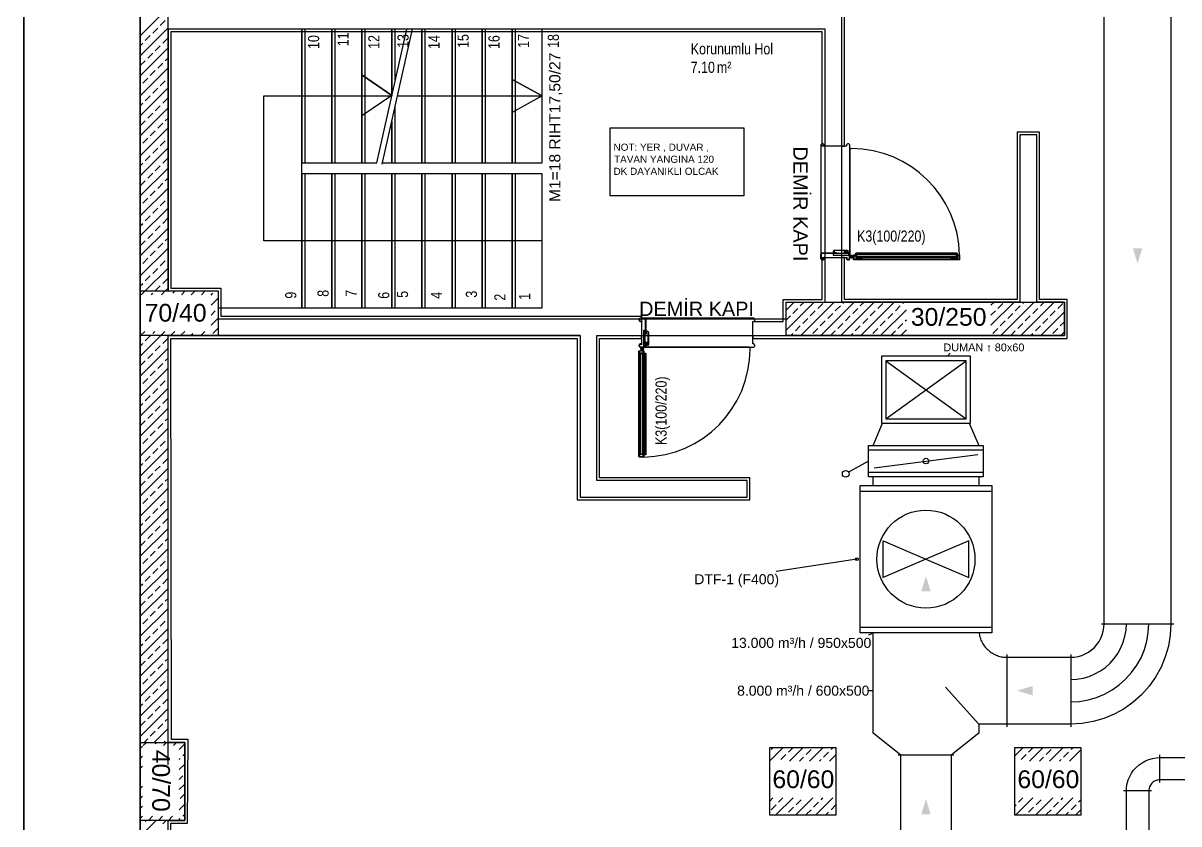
# Model space of a CAD drawing. Header units: centimetres. Extents: x 357699 to 366480, y -615216 to -609849.
# Drawn here: x 357699 to 358737, y -613840 to -613121 of the extents above; entities that cross this region are included whole.
import ezdxf
from ezdxf.enums import TextEntityAlignment as Align

# ---------------------------------------------------------------- set-up
doc = ezdxf.new("R2010")
doc.units = ezdxf.units.CM
for name, color, linetype in [('ROTAS-HAV-CERCEVE', 7, 'Continuous'), ('ROTAS-HAV-CIHAZ', 6, 'Continuous'), ('ROTAS-HAV-DUMAN', 1, 'Continuous'), ('ROTAS-HAV-EGZOZ', 4, 'Continuous'), ('ROTAS-HAV-GECIS', 2, 'Continuous'), ('ROTAS-HAV-OK', 7, 'Continuous'), ('ROTAS-MIMARI', 8, 'Continuous'), ('ROTAS-MIMARI-KOLON', 8, 'Continuous')]:
    doc.layers.add(name, color=color, linetype=linetype)
doc.styles.add('ROTAS', font='arial.ttf')

msp = doc.modelspace()

# ---------------------------------------------------------------- linework, layer by layer
at = {"layer": 'ROTAS-HAV-CERCEVE', "const_width": 1.5}
msp.add_lwpolyline([(357700, -615060), (359300, -615060), (359300, -609850), (357700, -609850)], close=True, dxfattribs=at)
at = {"layer": 'ROTAS-HAV-CIHAZ'}
for p, q in [((358458.5, -613504), (358561.5, -613504)), ((358458.5, -613514), (358440.5, -613524)), ((358463.5, -613520), (358556.5, -613508)), ((358458.5, -613524), (358561.5, -613524)), ((358451, -613541), (358569, -613541)), ((358448, -613602), (358375.5, -613613.2)), ((358451, -613663), (358569, -613663))]:
    msp.add_line(p, q, dxfattribs=at)
for points in [[(358458.5, -613528), (358458.5, -613500), (358561.5, -613500), (358561.5, -613528)], [(358451, -613668), (358451, -613536), (358569, -613536), (358569, -613668)], [(358510, -613602), (358471.5, -613618.5), (358471.5, -613585.5)], [(358510, -613602), (358548.5, -613618.5), (358548.5, -613585.5)]]:
    msp.add_lwpolyline(points, close=True, dxfattribs=at)
for centre, radius in [((358510, -613514), 2.5), ((358437.9, -613525.5), 3), ((358510, -613602), 44), ((358448, -613602), 1.2)]:
    msp.add_circle(centre, radius, dxfattribs=at)
at = {"layer": 'ROTAS-HAV-DUMAN'}
for p, q in [((358462.5, -613668.5), (358458.5, -613670.3)), ((358462.5, -613720), (358457.6, -613720))]:
    msp.add_line(p, q, dxfattribs=at)
for points in [[(358557.7, -613668), (358557.8, -613668.7), (358558, -613669.9), (358558.2, -613671.1), (358558.6, -613672.3), (358559, -613673.4), (358559.4, -613674.6), (358559.9, -613675.7), (358560.5, -613676.8), (358561.1, -613677.9), (358561.7, -613678.9), (358562.4, -613679.9), (358563.2, -613680.9), (358564, -613681.8), (358564.8, -613682.7), (358565.7, -613683.5), (358566.6, -613684.3), (358567.6, -613685.1), (358568.6, -613685.8), (358569.6, -613686.4), (358570.7, -613687), (358571.8, -613687.6), (358572.9, -613688.1), (358574.1, -613688.5), (358575.2, -613688.9), (358576.4, -613689.3), (358577.6, -613689.5), (358578.8, -613689.7), (358580, -613689.9), (358581.3, -613690), (358582.5, -613690), (358640, -613690), (358643.4, -613689.8), (358646.7, -613689.2), (358649.9, -613688.3), (358653, -613687), (358656, -613685.4), (358658.7, -613683.5), (358661.2, -613681.2), (358663.5, -613678.7), (358665.4, -613676), (358667, -613673), (358668.3, -613669.9), (358669.2, -613666.7), (358669.8, -613663.4), (358670, -613660), (358670, -613002)], [(358730, -613012.4), (358730, -613660), (358729.4, -613670.1), (358727.7, -613680), (358724.9, -613689.7), (358721.1, -613699), (358716.2, -613707.9), (358710.4, -613716.1), (358703.6, -613723.6), (358696.1, -613730.4), (358687.9, -613736.2), (358679, -613741.1), (358669.7, -613744.9), (358660, -613747.7), (358650.1, -613749.4), (358640, -613750), (358557.5, -613750), (358557.5, -613758), (358532.5, -613778), (358532.5, -613870)], [(358462.5, -613500), (358471.1, -613480)], [(358548.9, -613480), (358557.5, -613500)], [(358462.5, -613536), (358462.5, -613528)], [(358557.5, -613528), (358557.5, -613536)], [(358640, -613710), (358645.6, -613709.7), (358651.1, -613708.7), (358656.5, -613707.2), (358661.7, -613705), (358666.6, -613702.3), (358671.2, -613699.1), (358675.4, -613695.4), (358679.1, -613691.2), (358682.3, -613686.6), (358685, -613681.7), (358687.2, -613676.5), (358688.7, -613671.1), (358689.7, -613665.6), (358690, -613660)], [(358640, -613730), (358647.8, -613729.6), (358655.6, -613728.2), (358663.1, -613726.1), (358670.4, -613723.1), (358677.2, -613719.3), (358683.6, -613714.7), (358689.5, -613709.5), (358694.7, -613703.6), (358699.3, -613697.2), (358703.1, -613690.4), (358706.1, -613683.1), (358708.2, -613675.6), (358709.6, -613667.8), (358710, -613660)], [(358667.5, -613660), (358690, -613660)], [(358690, -613660), (358710, -613660)], [(358710, -613660), (358732.5, -613660)], [(358487.5, -613870), (358487.5, -613778), (358462.5, -613758), (358462.5, -613720), (358462.5, -613668)], [(358582.5, -613687.5), (358582.5, -613752.5)], [(358640, -613687.5), (358640, -613710)], [(358640, -613710), (358640, -613730)], [(358557.5, -613750), (358527.5, -613717)], [(358640, -613730), (358640, -613752.5)], [(358535, -613778), (358485, -613778)]]:
    msp.add_lwpolyline(points, dxfattribs=at)
at = {"layer": 'ROTAS-HAV-EGZOZ'}
for points in [[(358690, -614100), (358690, -613810), (358690.2, -613806.6), (358690.8, -613803.3), (358691.7, -613800.1), (358693, -613797), (358694.6, -613794), (358696.5, -613791.3), (358698.8, -613788.8), (358701.3, -613786.5), (358704, -613784.6), (358707, -613783), (358710.1, -613781.7), (358713.3, -613780.8), (358716.6, -613780.2), (358720, -613780), (358797.5, -613780)], [(358720, -613802.5), (358720, -613777.5)], [(358797.5, -613800), (358720, -613800), (358718.9, -613800.1), (358717.8, -613800.3), (358716.7, -613800.6), (358715.7, -613801), (358714.7, -613801.5), (358713.8, -613802.2), (358712.9, -613802.9), (358712.2, -613803.8), (358711.5, -613804.7), (358711, -613805.7), (358710.6, -613806.7), (358710.3, -613807.8), (358710.1, -613808.9), (358710, -613810), (358710, -614100)], [(358712.5, -613810), (358687.5, -613810)]]:
    msp.add_lwpolyline(points, dxfattribs=at)
at = {"layer": 'ROTAS-HAV-GECIS'}
for p, q in [((358474, -613476), (358546, -613424)), ((358474, -613424), (358546, -613476)), ((358529.3, -613420), (358531.8, -613417.2))]:
    msp.add_line(p, q, dxfattribs=at)
for points in [[(358470, -613480), (358550, -613480), (358550, -613420), (358470, -613420)], [(358474, -613476), (358546, -613476), (358546, -613424), (358474, -613424)]]:
    msp.add_lwpolyline(points, close=True, dxfattribs=at)
at = {"layer": 'ROTAS-HAV-OK'}
for points in [[(358700, -613337), (358704.2, -613323), (358695.8, -613323)], [(358510, -613617), (358505.8, -613631), (358514.2, -613631)], [(358591.8, -613720), (358605.8, -613724.2), (358605.8, -613715.8)], [(358510, -613817), (358505.8, -613831), (358514.2, -613831)]]:
    msp.add_solid(points, dxfattribs=at)
at = {"layer": 'ROTAS-MIMARI'}
for p, q in [((357804.4, -613401.4), (357804.4, -611886.4)), ((357804.4, -614601.4), (357804.4, -611886.4)), ((357804.4, -611886.4), (357804.4, -614601.4)), ((357804.4, -611886.4), (357804.4, -614601.4)), ((357804.4, -613361.4), (357804.4, -612821.4)), ((357829.4, -613361.4), (357829.4, -612821.4)), ((358434.4, -613371.4), (358434.4, -612976.4)), ((358436.9, -613231.4), (358436.9, -612978.9)), ((357804.4, -613123.4), (357804.4, -613123.3)), ((358419.4, -613126.4), (357829.4, -613126.4)), ((357829.4, -613126.4), (357829.4, -613361.4)), ((358416.9, -613128.9), (357831.9, -613128.9)), ((357831.9, -613128.9), (357831.9, -613358.9)), ((357976.4, -613126.4), (357949.4, -613126.4)), ((357949.4, -613126.4), (357949.4, -613246.4)), ((357949.4, -613376.4), (357949.4, -613126.4)), ((357952.4, -613246.4), (357952.4, -613126.4)), ((358003.4, -613126.4), (357976.4, -613126.4)), ((357976.4, -613126.4), (357976.4, -613246.4)), ((357976.4, -613246.4), (357976.4, -613126.4)), ((357979.4, -613246.4), (357979.4, -613126.4)), ((358030.4, -613126.4), (358003.4, -613126.4)), ((358003.4, -613126.4), (358003.4, -613246.4)), ((358003.4, -613246.4), (358003.4, -613126.4)), ((358006.4, -613246.4), (358006.4, -613126.4)), ((358016.9, -613246.4), (358043.9, -613126.4)), ((358021.7, -613247.5), (358049, -613126.4)), ((358057.4, -613126.4), (358030.4, -613126.4)), ((358030.4, -613126.4), (358030.4, -613186.4)), ((358030.4, -613186.4), (358030.4, -613126.4)), ((358033.4, -613173), (358033.4, -613126.4)), ((358057.4, -613246.4), (358057.4, -613126.4)), ((358084.4, -613126.4), (358057.4, -613126.4)), ((358057.4, -613126.4), (358057.4, -613246.4)), ((358060.4, -613246.4), (358060.4, -613126.4)), ((358084.4, -613246.4), (358084.4, -613126.4)), ((358111.4, -613126.4), (358084.4, -613126.4)), ((358084.4, -613126.4), (358084.4, -613246.4)), ((358087.4, -613246.4), (358087.4, -613126.4)), ((358111.4, -613246.4), (358111.4, -613126.4)), ((358138.4, -613126.4), (358111.4, -613126.4)), ((358111.4, -613126.4), (358111.4, -613246.4)), ((358114.4, -613246.4), (358114.4, -613126.4)), ((358138.4, -613246.4), (358138.4, -613126.4)), ((358165.4, -613126.4), (358138.4, -613126.4)), ((358138.4, -613126.4), (358138.4, -613246.4)), ((358141.4, -613246.4), (358141.4, -613126.4)), ((358165.4, -613246.4), (358165.4, -613126.4)), ((358416.9, -613231.4), (358416.9, -613128.9)), ((358419.4, -613371.4), (358419.4, -613126.4)), ((357829.1, -613170.5), (357829.4, -613170.2)), ((358030.4, -613186.1), (358003.4, -613167.4)), ((358003.4, -613167.4), (358030.4, -613186.1)), ((358165.4, -613186.4), (358138.4, -613171.6)), ((358138.4, -613171.6), (358165.4, -613186.4)), ((357804.4, -613177.3), (357804.4, -613177.2)), ((357915.4, -613316.4), (357915.4, -613186.4)), ((357915.4, -613186.4), (358030.4, -613186.4)), ((358030.4, -613186.1), (358003.4, -613204.2)), ((358033.4, -613246.4), (358033.4, -613195.8)), ((358035.5, -613186.4), (358165.4, -613186.4)), ((358165.4, -613186.4), (358138.4, -613201.2)), ((358030.4, -613209.1), (358030.4, -613246.4)), ((358030.4, -613246.4), (358030.4, -613209.1)), ((358226.4, -613215), (358346.5, -613215)), ((358226.4, -613276), (358226.4, -613215)), ((358346.5, -613215), (358346.5, -613276)), ((357829.1, -613224.4), (357829.4, -613224.1)), ((358611.9, -613218.9), (358591.9, -613218.9)), ((358591.9, -613218.9), (358591.9, -613368.9)), ((358609.4, -613221.4), (358594.4, -613221.4)), ((358594.4, -613221.4), (358594.4, -613371.4)), ((358609.4, -613371.4), (358609.4, -613221.4)), ((358611.9, -613368.9), (358611.9, -613218.9)), ((357804.4, -613231.2), (357804.4, -613231.1)), ((358416.6, -613229.4), (358415.6, -613230.4)), ((358415.6, -613230.4), (358415.6, -613332.3)), ((358417.6, -613229.4), (358416.6, -613229.4)), ((358424.4, -613231.4), (358416.9, -613231.4)), ((358418.6, -613230.4), (358417.6, -613229.4)), ((358418.6, -613231.4), (358418.6, -613230.4)), ((358438.6, -613231.4), (358418.6, -613231.4)), ((358434.4, -613231.4), (358436.9, -613231.4)), ((358439.6, -613229.4), (358438.6, -613230.4)), ((358438.6, -613230.4), (358438.6, -613231.4)), ((358440.6, -613229.4), (358439.6, -613229.4)), ((358441.6, -613230.4), (358440.6, -613229.4)), ((358441.6, -613332.3), (358441.6, -613230.4)), ((358443.2, -613233.8), (358441.6, -613233.8)), ((358441.6, -613234.4), (358441.6, -613328.3)), ((357949.4, -613246.4), (357976.4, -613246.4)), ((357949.4, -613246.4), (357952.4, -613246.4)), ((357976.4, -613246.4), (358003.4, -613246.4)), ((357976.4, -613246.4), (357979.4, -613246.4)), ((358003.4, -613246.4), (358016.9, -613246.4)), ((358003.4, -613246.4), (358006.4, -613246.4)), ((358022, -613246.4), (358030.4, -613246.4)), ((358030.4, -613246.4), (358057.4, -613246.4)), ((358030.4, -613246.4), (358033.4, -613246.4)), ((358057.4, -613246.4), (358084.4, -613246.4)), ((358057.4, -613246.4), (358060.4, -613246.4)), ((358084.4, -613246.4), (358111.4, -613246.4)), ((358084.4, -613246.4), (358087.4, -613246.4)), ((358111.4, -613246.4), (358138.4, -613246.4)), ((358111.4, -613246.4), (358114.4, -613246.4)), ((358138.4, -613246.4), (358165.4, -613246.4)), ((358138.4, -613246.4), (358141.4, -613246.4)), ((357976.4, -613256.4), (357949.4, -613256.4)), ((357949.4, -613256.4), (357949.4, -613376.4)), ((357952.4, -613376.4), (357952.4, -613256.4)), ((358003.4, -613256.4), (357976.4, -613256.4)), ((357976.4, -613256.4), (357976.4, -613376.4)), ((357976.4, -613376.4), (357976.4, -613256.4)), ((357979.4, -613376.4), (357979.4, -613256.4)), ((358030.4, -613256.4), (358003.4, -613256.4)), ((358003.4, -613256.4), (358003.4, -613376.4)), ((358003.4, -613376.4), (358003.4, -613256.4)), ((358006.4, -613376.4), (358006.4, -613256.4)), ((358057.4, -613256.4), (358030.4, -613256.4)), ((358030.4, -613256.4), (358030.4, -613376.4)), ((358030.4, -613376.4), (358030.4, -613256.4)), ((358033.4, -613376.4), (358033.4, -613256.4)), ((358057.4, -613376.4), (358057.4, -613256.4)), ((358084.4, -613256.4), (358057.4, -613256.4)), ((358057.4, -613256.4), (358057.4, -613376.4)), ((358060.4, -613376.4), (358060.4, -613256.4)), ((358084.4, -613376.4), (358084.4, -613256.4)), ((358111.4, -613256.4), (358084.4, -613256.4)), ((358084.4, -613256.4), (358084.4, -613376.4)), ((358087.4, -613376.4), (358087.4, -613256.4)), ((358111.4, -613376.4), (358111.4, -613256.4)), ((358138.4, -613256.4), (358111.4, -613256.4)), ((358111.4, -613256.4), (358111.4, -613376.4)), ((358114.4, -613376.4), (358114.4, -613256.4)), ((358138.4, -613376.4), (358138.4, -613256.4)), ((358165.4, -613256.4), (358138.4, -613256.4)), ((358138.4, -613256.4), (358138.4, -613376.4)), ((358141.4, -613376.4), (358141.4, -613256.4)), ((358165.4, -613376.4), (358165.4, -613256.4)), ((357829.1, -613278.2), (357829.4, -613278)), ((358346.5, -613276), (358226.4, -613276)), ((357804.4, -613285), (357804.4, -613285)), ((358165.4, -613316.4), (357915.4, -613316.4)), ((358415.6, -613332.3), (358415.6, -613328.3)), ((358416, -613328.3), (358416, -613332.3)), ((358416.6, -613327.3), (358427.7, -613327.3)), ((358427.7, -613327.7), (358416.6, -613327.7)), ((358418.2, -613332.3), (358418.2, -613331)), ((358418.2, -613331), (358418.6, -613331)), ((358418.6, -613331), (358418.6, -613332.3)), ((358440.6, -613327.9), (358426.6, -613327.9)), ((358426.6, -613327.9), (358426.6, -613329.4)), ((358426.6, -613329.4), (358440.6, -613329.4)), ((358427.1, -613326.3), (358427.1, -613325.8)), ((358427.5, -613325.8), (358427.5, -613326.3)), ((358427.7, -613327.3), (358427.7, -613327.7)), ((358428.1, -613324.8), (358439.2, -613324.8)), ((358439.2, -613325.2), (358428.1, -613325.2)), ((358428.1, -613326.9), (358429.8, -613326.9)), ((358429.8, -613327.3), (358428.1, -613327.3)), ((358429.8, -613326.9), (358429.8, -613327.3)), ((358436.9, -613327.7), (358436.9, -613325.3)), ((358436.9, -613325.3), (358439.2, -613325.3)), ((358440.6, -613327.7), (358436.9, -613327.7)), ((358439.2, -613325.7), (358437.3, -613325.7)), ((358437.3, -613325.7), (358437.3, -613327.3)), ((358437.3, -613327.3), (358440.6, -613327.3)), ((358437.4, -613327.2), (358437.4, -613325.8)), ((358437.4, -613325.8), (358439.3, -613325.8)), ((358439.8, -613327.2), (358437.4, -613327.2)), ((358438.6, -613332.3), (358438.6, -613331)), ((358438.6, -613331), (358439, -613331)), ((358439, -613331), (358439, -613332.3)), ((358439.1, -613327), (358439.6, -613327)), ((358439.3, -613326), (358439.2, -613326)), ((358439.3, -613326), (358439.3, -613326)), ((358439.6, -613327), (358439.6, -613325.9)), ((358439.7, -613325.3), (358439.8, -613324.9)), ((358439.8, -613324.9), (358439.8, -613325.8)), ((358439.8, -613325.8), (358439.8, -613327.2)), ((358440.6, -613329.4), (358440.6, -613327.9)), ((358441.2, -613332.3), (358441.2, -613328.3)), ((358441.6, -613328.3), (358441.6, -613332.3)), ((358442.1, -613330.1), (358441.6, -613330.1)), ((358441.6, -613330.6), (358444.8, -613330.6)), ((358443.2, -613329), (358443.2, -613332.2)), ((358444.2, -613330), (358444.9, -613330)), ((358444.9, -613333.4), (358444.9, -613329.1)), ((358444.9, -613329.1), (358446.8, -613329.1)), ((358446.8, -613329.3), (358445.1, -613329.3)), ((358445.1, -613329.3), (358445.1, -613333.2)), ((358445.1, -613329.8), (358447, -613329.8)), ((358445.4, -613329.6), (358445.4, -613329.4)), ((358445.4, -613329.4), (358446.9, -613329.4)), ((358447.1, -613329.6), (358445.4, -613329.6)), ((358446.8, -613329.1), (358446.8, -613329.3)), ((358446.8, -613329.1), (358446.9, -613329.1)), ((358446.9, -613329.4), (358446.9, -613327.4)), ((358446.9, -613327.4), (358538.1, -613327.4)), ((358447, -613329.8), (358447, -613333)), ((358537.9, -613327.6), (358447.1, -613327.6)), ((358447.1, -613327.6), (358447.1, -613329.6)), ((358447.2, -613333.1), (358447.2, -613327.7)), ((358447.2, -613327.7), (358452.2, -613327.7)), ((358452.2, -613328.1), (358447.6, -613328.1)), ((358447.6, -613328.1), (358447.6, -613332.7)), ((358447.6, -613330.4), (358537.4, -613330.4)), ((358447.7, -613328.9), (358447.7, -613328.2)), ((358447.7, -613328.2), (358452.3, -613328.2)), ((358537.3, -613328.9), (358447.7, -613328.9)), ((358452.2, -613327.7), (358452.2, -613328.1)), ((358452.3, -613328.2), (358452.3, -613327.7)), ((358452.3, -613327.7), (358532.7, -613327.7)), ((358532.7, -613327.7), (358532.7, -613328.2)), ((358532.7, -613328.2), (358537.3, -613328.2)), ((358532.8, -613328.1), (358532.8, -613327.7)), ((358532.8, -613327.7), (358537.8, -613327.7)), ((358537.4, -613328.1), (358532.8, -613328.1)), ((358537.3, -613328.2), (358537.3, -613328.9)), ((358537.4, -613332.7), (358537.4, -613328.1)), ((358537.8, -613327.7), (358537.8, -613333.1)), ((358537.9, -613329.6), (358537.9, -613327.6)), ((358539.6, -613329.6), (358537.9, -613329.6)), ((358539.9, -613329.8), (358538, -613329.8)), ((358538, -613329.8), (358538, -613333)), ((358538.1, -613327.4), (358538.1, -613329.4)), ((358538.2, -613329.1), (358538.1, -613329.1)), ((358538.1, -613329.4), (358539.6, -613329.4)), ((358538.2, -613329.3), (358538.2, -613329.1)), ((358538.2, -613329.1), (358540.1, -613329.1)), ((358539.9, -613329.3), (358538.2, -613329.3)), ((358539.6, -613329.4), (358539.6, -613329.6)), ((358539.9, -613333.2), (358539.9, -613329.3)), ((358540.1, -613329.1), (358540.1, -613333.4)), ((357804.4, -613338.9), (357804.4, -613338.9)), ((357829.1, -613332.1), (357829.4, -613331.9)), ((358415.6, -613332.3), (358416.6, -613333.3)), ((358417.6, -613332.9), (358416.6, -613332.9)), ((358416.6, -613332.9), (358417.6, -613332.9)), ((358417.6, -613333.3), (358416.6, -613333.3)), ((358416.6, -613333.3), (358417.6, -613333.3)), ((358416.9, -613368.9), (358416.9, -613331.4)), ((358416.9, -613331.4), (358424.4, -613331.4)), ((358417.6, -613333.3), (358418.6, -613332.3)), ((358418.6, -613332.3), (358418.6, -613331.4)), ((358418.6, -613331.4), (358438.6, -613331.4)), ((358436.9, -613331.4), (358434.4, -613331.4)), ((358436.9, -613368.9), (358436.9, -613331.4)), ((358438.6, -613331.4), (358438.6, -613332.3)), ((358438.6, -613332.3), (358439.6, -613333.3)), ((358439.6, -613332.9), (358440.6, -613332.9)), ((358440.6, -613333.3), (358439.6, -613333.3)), ((358439.6, -613333.3), (358440.6, -613333.3)), ((358440.6, -613333.3), (358441.6, -613332.3)), ((358442.1, -613331.2), (358441.6, -613331.2)), ((358444.3, -613331.1), (358444.9, -613331.1)), ((358540.1, -613333.4), (358444.9, -613333.4)), ((358447, -613333), (358445.1, -613333)), ((358445.1, -613333.2), (358539.9, -613333.2)), ((358452.2, -613333.1), (358447.2, -613333.1)), ((358447.6, -613332.7), (358452.2, -613332.7)), ((358537.3, -613331.9), (358447.7, -613331.9)), ((358447.7, -613331.9), (358447.7, -613332.6)), ((358447.7, -613332.6), (358452.3, -613332.6)), ((358452.2, -613332.7), (358452.2, -613333.1)), ((358452.3, -613332.6), (358452.3, -613333.1)), ((358452.3, -613333.1), (358532.7, -613333.1)), ((358532.7, -613333.1), (358532.7, -613332.6)), ((358532.7, -613332.6), (358537.3, -613332.6)), ((358532.8, -613333.1), (358532.8, -613332.7)), ((358532.8, -613332.7), (358537.4, -613332.7)), ((358537.8, -613333.1), (358532.8, -613333.1)), ((358537.3, -613332.6), (358537.3, -613331.9)), ((358538, -613333), (358539.9, -613333)), ((357804.4, -613361.4), (357874.4, -613361.4)), ((357804.4, -613401.4), (357804.4, -613361.4)), ((357829.4, -613361.4), (357874.4, -613361.4)), ((357829.4, -613361.4), (357874.4, -613361.4)), ((357831.9, -613358.9), (357876.9, -613358.9)), ((357874.4, -613361.4), (357874.4, -613401.4)), ((357874.4, -613361.4), (357874.4, -613376.4)), ((357874.4, -613361.4), (357874.4, -613386.4)), ((357876.9, -613358.9), (357876.9, -613383.9)), ((358384.4, -613371.4), (358634.4, -613371.4)), ((358584.4, -613371.4), (358434.4, -613371.4)), ((358591.9, -613368.9), (358436.9, -613368.9)), ((357874, -613377), (357874.4, -613376.7)), ((357874.4, -613376.4), (357949.4, -613376.4)), ((357949.4, -613376.4), (357976.4, -613376.4)), ((357949.4, -613376.4), (357952.4, -613376.4)), ((357976.4, -613376.4), (358003.4, -613376.4)), ((357976.4, -613376.4), (357979.4, -613376.4)), ((358003.4, -613376.4), (358030.4, -613376.4)), ((358003.4, -613376.4), (358006.4, -613376.4)), ((358030.4, -613376.4), (358057.4, -613376.4)), ((358030.4, -613376.4), (358033.4, -613376.4)), ((358057.4, -613376.4), (358084.4, -613376.4)), ((358057.4, -613376.4), (358060.4, -613376.4)), ((358084.4, -613376.4), (358111.4, -613376.4)), ((358084.4, -613376.4), (358087.4, -613376.4)), ((358111.4, -613376.4), (358138.4, -613376.4)), ((358111.4, -613376.4), (358114.4, -613376.4)), ((358138.4, -613376.4), (358165.4, -613376.4)), ((358138.4, -613376.4), (358141.4, -613376.4)), ((357804.4, -613383.8), (357804.4, -613383.8)), ((357804.4, -613392.8), (357804.4, -613392.8)), ((357874.4, -613386.4), (358384.4, -613386.4)), ((357876.9, -613383.9), (358254.4, -613383.9)), ((358253.4, -613385.9), (358252.4, -613386.9)), ((358252.4, -613387.9), (358252.4, -613386.9)), ((358252.4, -613386.9), (358252.4, -613387.9)), ((358252.4, -613387.9), (358253.4, -613388.9)), ((358252.8, -613387.9), (358252.8, -613386.9)), ((358252.8, -613386.9), (358252.8, -613387.9)), ((358253.4, -613385.9), (358257.4, -613385.9)), ((358355.3, -613385.9), (358253.4, -613385.9)), ((358257.4, -613386.3), (358253.4, -613386.3)), ((358253.4, -613388.5), (358254.8, -613388.5)), ((358254.8, -613388.9), (358253.4, -613388.9)), ((358253.4, -613388.9), (358254.4, -613388.9)), ((358254.4, -613383.9), (358254.4, -613391.4)), ((358254.4, -613388.9), (358254.4, -613408.9)), ((358254.8, -613388.5), (358254.8, -613388.9)), ((358258, -613398), (358258, -613386.9)), ((358258.4, -613386.9), (358258.4, -613398)), ((358354.4, -613391.4), (358354.4, -613388.9)), ((358354.4, -613388.9), (358381.9, -613388.9)), ((358354.4, -613408.9), (358354.4, -613388.9)), ((358354.4, -613388.9), (358355.3, -613388.9)), ((358356.3, -613386.9), (358355.3, -613385.9)), ((358355.3, -613388.9), (358356.3, -613387.9)), ((358356.3, -613387.9), (358356.3, -613386.9)), ((358199.4, -613401.4), (357804.4, -613401.4)), ((357804.4, -613786.4), (357804.4, -613401.4)), ((357874.4, -613401.4), (357804.4, -613401.4)), ((357829.4, -613786.4), (357829.4, -613401.4)), ((357829.4, -613766.4), (357829.4, -613401.4)), ((357829.4, -613401.4), (358199.4, -613401.4)), ((358199.4, -613401.4), (358199.4, -613546.4)), ((358214.4, -613531.4), (358214.4, -613401.4)), ((358214.4, -613401.4), (358634.4, -613401.4)), ((358254.4, -613403.9), (358254.4, -613401.4)), ((358257.9, -613396.9), (358256.4, -613396.9)), ((358256.4, -613396.9), (358256.4, -613410.8)), ((358257.9, -613410.8), (358257.9, -613396.9)), ((358258.4, -613398), (358258, -613398)), ((358258.4, -613400.1), (358258.4, -613398.4)), ((358258.8, -613400.1), (358258.4, -613400.1)), ((358258.8, -613398.4), (358258.8, -613400.1)), ((358259.4, -613397.4), (358259.9, -613397.4)), ((358259.9, -613397.8), (358259.4, -613397.8)), ((358260.5, -613409.5), (358260.5, -613398.4)), ((358260.9, -613398.4), (358260.9, -613409.5)), ((358354.4, -613401.4), (358354.4, -613403.9)), ((358634.4, -613401.4), (358384.4, -613401.4)), ((358505.3, -613401.4), (358505.4, -613401.3)), ((358523.2, -613401.4), (358523.3, -613401.3)), ((358532.2, -613401.4), (358532.3, -613401.3)), ((358541.2, -613401.4), (358541.3, -613401.3)), ((358550.2, -613401.4), (358550.3, -613401.3)), ((358559.1, -613401.4), (358559.2, -613401.3)), ((357832.5, -613763.9), (357831.9, -613403.9)), ((357831.9, -613403.9), (358196.9, -613403.9)), ((358196.9, -613403.9), (358196.9, -613548.9)), ((358216.9, -613528.9), (358216.9, -613403.9)), ((358216.9, -613403.9), (358254.4, -613403.9)), ((358253.4, -613408.9), (358252.4, -613409.9)), ((358252.4, -613410.9), (358252.4, -613409.9)), ((358252.4, -613409.9), (358252.4, -613410.9)), ((358252.4, -613410.9), (358253.4, -613411.9)), ((358252.8, -613409.9), (358252.8, -613410.9)), ((358253.4, -613408.9), (358254.8, -613408.9)), ((358254.4, -613408.9), (358253.4, -613408.9)), ((358254.8, -613409.3), (358253.4, -613409.3)), ((358253.4, -613411.5), (358257.4, -613411.5)), ((358257.4, -613411.9), (358253.4, -613411.9)), ((358253.4, -613411.9), (358355.3, -613411.9)), ((358256.7, -613413.5), (358253.5, -613413.5)), ((358254.5, -613412.4), (358254.5, -613411.9)), ((358254.8, -613408.9), (358254.8, -613409.3)), ((358255.1, -613411.9), (358255.1, -613415.1)), ((358255.6, -613412.4), (358255.6, -613411.9)), ((358256.4, -613410.8), (358257.9, -613410.8)), ((358351.3, -613411.9), (358257.4, -613411.9)), ((358258, -613410.9), (358258, -613407.2)), ((358258, -613407.2), (358260.4, -613407.2)), ((358258.4, -613407.6), (358258.4, -613410.9)), ((358260, -613407.6), (358258.4, -613407.6)), ((358258.5, -613410.1), (358258.5, -613407.7)), ((358258.5, -613407.7), (358259.9, -613407.7)), ((358259.9, -613410.1), (358258.5, -613410.1)), ((358258.7, -613409.4), (358258.7, -613409.9)), ((358258.7, -613409.9), (358259.8, -613409.9)), ((358259.7, -613409.6), (358259.7, -613409.5)), ((358259.7, -613409.6), (358259.7, -613409.6)), ((358259.9, -613407.7), (358259.9, -613409.6)), ((358260.8, -613410.1), (358259.9, -613410.1)), ((358260, -613409.5), (358260, -613407.6)), ((358260.4, -613407.2), (358260.4, -613409.5)), ((358260.4, -613410), (358260.8, -613410.1)), ((358352, -613413.5), (358352, -613411.9)), ((358354.4, -613403.9), (358436.9, -613403.9)), ((358355.3, -613408.9), (358354.4, -613408.9)), ((358356.3, -613409.9), (358355.3, -613408.9)), ((358355.3, -613411.9), (358356.3, -613410.9)), ((358356.3, -613410.9), (358356.3, -613409.9)), ((358436.9, -613403.9), (358636.9, -613403.9)), ((358252.3, -613510.3), (358252.3, -613415.2)), ((358252.3, -613415.2), (358256.6, -613415.2)), ((358256.4, -613415.4), (358252.5, -613415.4)), ((358252.5, -613415.4), (358252.5, -613510.1)), ((358252.6, -613422.5), (358252.6, -613417.5)), ((358252.6, -613417.5), (358258, -613417.5)), ((358253, -613422.5), (358252.6, -613422.5)), ((358253.1, -613422.6), (358252.6, -613422.6)), ((358252.6, -613422.6), (358252.6, -613502.9)), ((358252.7, -613417.3), (358252.7, -613415.4)), ((358255.9, -613417.3), (358252.7, -613417.3)), ((358253, -613417.9), (358253, -613422.5)), ((358257.6, -613417.9), (358253, -613417.9)), ((358253.8, -613418), (358253.1, -613418)), ((358253.1, -613418), (358253.1, -613422.6)), ((358253.8, -613507.5), (358253.8, -613418)), ((358254.6, -613414.6), (358254.6, -613415.2)), ((358255.3, -613417.9), (358255.3, -613507.6)), ((358255.7, -613414.5), (358255.7, -613415.2)), ((358255.9, -613415.4), (358255.9, -613417.3)), ((358256.1, -613417.4), (358256.1, -613415.7)), ((358256.1, -613415.7), (358256.3, -613415.7)), ((358258.1, -613417.4), (358256.1, -613417.4)), ((358256.3, -613415.7), (358256.3, -613417.2)), ((358256.3, -613417.2), (358258.3, -613417.2)), ((358256.4, -613417.1), (358256.4, -613415.4)), ((358256.6, -613417.1), (358256.4, -613417.1)), ((358256.6, -613415.2), (358256.6, -613417.1)), ((358256.6, -613417.1), (358256.6, -613417.2)), ((358256.8, -613507.5), (358256.8, -613418)), ((358256.8, -613418), (358257.5, -613418)), ((358257.5, -613418), (358257.5, -613422.6)), ((358257.5, -613422.6), (358258, -613422.6)), ((358257.6, -613422.5), (358257.6, -613417.9)), ((358258, -613422.5), (358257.6, -613422.5)), ((358258, -613417.5), (358258, -613422.5)), ((358258, -613422.6), (358258, -613502.9)), ((358258.1, -613508.1), (358258.1, -613417.4)), ((358258.3, -613417.2), (358258.3, -613508.3)), ((357829.1, -613439.9), (357829.4, -613439.7)), ((357804.4, -613446.7), (357804.4, -613446.6)), ((357829.1, -613493.8), (357829.4, -613493.5)), ((357804.4, -613500.6), (357804.4, -613500.5)), ((358252.6, -613502.9), (358253.1, -613502.9)), ((358252.6, -613508), (358252.6, -613503)), ((358252.6, -613503), (358253, -613503)), ((358253, -613503), (358253, -613507.6)), ((358253.1, -613502.9), (358253.1, -613507.5)), ((358257.5, -613502.9), (358257.5, -613507.5)), ((358258, -613502.9), (358257.5, -613502.9)), ((358257.6, -613507.6), (358257.6, -613503)), ((358257.6, -613503), (358258, -613503)), ((358258, -613503), (358258, -613508)), ((358256.6, -613510.3), (358252.3, -613510.3)), ((358252.5, -613510.1), (358256.4, -613510.1)), ((358258, -613508), (358252.6, -613508)), ((358255.9, -613508.2), (358252.7, -613508.2)), ((358252.7, -613508.2), (358252.7, -613510.1)), ((358253, -613507.6), (358257.6, -613507.6)), ((358253.1, -613507.5), (358253.8, -613507.5)), ((358255.9, -613510.1), (358255.9, -613508.2)), ((358256.1, -613509.8), (358256.1, -613508.1)), ((358256.1, -613508.1), (358258.1, -613508.1)), ((358256.3, -613509.8), (358256.1, -613509.8)), ((358258.3, -613508.3), (358256.3, -613508.3)), ((358256.3, -613508.3), (358256.3, -613509.8)), ((358256.4, -613510.1), (358256.4, -613508.4)), ((358256.4, -613508.4), (358256.6, -613508.4)), ((358256.6, -613508.4), (358256.6, -613508.3)), ((358256.6, -613508.4), (358256.6, -613510.3)), ((358257.5, -613507.5), (358256.8, -613507.5)), ((358349.4, -613531.4), (358214.4, -613531.4)), ((358351.9, -613528.9), (358216.9, -613528.9)), ((358349.4, -613546.4), (358349.4, -613531.4)), ((358351.9, -613548.9), (358351.9, -613528.9)), ((357829.1, -613547.6), (357829.4, -613547.4)), ((358196.9, -613548.9), (358351.9, -613548.9)), ((358199.4, -613546.4), (358349.4, -613546.4)), ((357804.4, -613554.5), (357804.4, -613554.4)), ((357804.4, -613608.3), (357804.4, -613608.3)), ((357829.1, -613601.5), (357829.4, -613601.3)), ((357804.4, -613662.2), (357804.4, -613662.1)), ((357829.1, -613655.4), (357829.4, -613655.2)), ((357829.1, -613709.3), (357829.4, -613709.1)), ((357804.4, -613716.1), (357804.4, -613716)), ((357804.4, -613836.4), (357804.4, -613766.4)), ((357847.5, -613763.9), (357832.5, -613763.9)), ((357844.4, -613766.4), (357844.4, -613836.4)), ((357844.4, -613836.4), (357844.4, -613766.4)), ((357846.9, -613838.9), (357847.5, -613763.9)), ((357804.4, -613798.9), (357804.4, -613798.8)), ((357829.4, -613963.9), (357829.4, -613836.4)), ((357831.9, -613863.9), (357831.9, -613838.9)), ((357831.9, -613838.9), (357846.9, -613838.9))]:
    msp.add_line(p, q, dxfattribs=at)
for centre, radius in [((358443.2, -613330.6), 1.2), ((358443.2, -613330.6), 0.8), ((358255.1, -613413.5), 1.2), ((358255.1, -613413.5), 0.8)]:
    msp.add_circle(centre, radius, dxfattribs=at)
for centre, radius, start, end in [((358443.2, -613330.6), 96.9, 0.8872, 90), ((358416.6, -613328.3), 1, 90, 180), ((358416.6, -613328.3), 0.6, 90, 180), ((358428.1, -613325.8), 1, 90, 180), ((358428.1, -613326.3), 1, 180, 270), ((358428.1, -613325.8), 0.6, 90, 180), ((358428.1, -613326.3), 0.6, 180, 270), ((358438.4, -613326.4), 0.884, 318.1865, 27.26), ((358439.2, -613325.3), 0.453, 270, 90), ((358439.2, -613325.3), 0.0509, 270, 90), ((358439.2, -613325.3), 0.564, 284.4014, 358.8907), ((358439.2, -613325.3), 0.764, 284.4014, 306.5332), ((358440.6, -613328.3), 1, 360, 90), ((358440.6, -613328.3), 0.6, 0, 90), ((358416.6, -613332.3), 1, 180, 270), ((358416.6, -613332.3), 0.6, 180, 270), ((358417.6, -613332.3), 0.6, 270, 360), ((358417.6, -613332.3), 1, 270, 0), ((358439.6, -613332.3), 1, 180, 270), ((358439.6, -613332.3), 0.6, 180, 270), ((358440.6, -613332.3), 1, 270, 360), ((358440.6, -613332.3), 0.6, 270, 360), ((358253.4, -613386.9), 1, 90, 180), ((358253.4, -613387.9), 1, 180, 270), ((358253.4, -613386.9), 0.6, 90, 180), ((358253.4, -613387.9), 0.6, 180, 270), ((358257.4, -613386.9), 1, 0, 90), ((358257.4, -613386.9), 0.6, 360, 90), ((358259.4, -613398.4), 1, 90, 180), ((358259.4, -613398.4), 0.6, 90, 180), ((358259.9, -613398.4), 1, 360, 90), ((358259.9, -613398.4), 0.6, 360, 90), ((358253.4, -613409.9), 1, 90, 180), ((358253.4, -613410.9), 1, 180, 270), ((358253.4, -613409.9), 0.6, 90, 180), ((358253.4, -613410.9), 0.6, 180, 270), ((358255.1, -613413.5), 96.9, 270.8872, 0), ((358257.4, -613410.9), 1, 270, 360), ((358257.4, -613410.9), 0.6, 270, 0), ((358259.3, -613408.7), 0.884, 228.1865, 297.26), ((358260.4, -613409.4), 0.764, 194.4014, 216.5332), ((358260.4, -613409.4), 0.564, 194.4014, 268.8907), ((358260.4, -613409.5), 0.453, 180, 0), ((358260.4, -613409.5), 0.0509, 180, 0)]:
    msp.add_arc(centre, radius, start, end, dxfattribs=at)
at = {"layer": 'ROTAS-MIMARI-KOLON'}
for p, q in [((357804.4, -613132.4), (357829.4, -613107.4)), ((357822.4, -613123.3), (357826.9, -613118.8)), ((357804.4, -613150.3), (357829.4, -613125.3)), ((357808.9, -613136.8), (357813.4, -613132.3)), ((357815.7, -613130.1), (357820.2, -613125.6)), ((357804.4, -613141.4), (357806.7, -613139)), ((357804.4, -613168.3), (357829.4, -613143.3)), ((357817.9, -613145.8), (357822.4, -613141.3)), ((357824.7, -613139), (357829.1, -613134.6)), ((357811.2, -613152.5), (357815.7, -613148)), ((357826.9, -613154.8), (357829.4, -613152.3)), ((357804.4, -613159.2), (357808.9, -613154.8)), ((357804.4, -613186.3), (357829.4, -613161.3)), ((357813.4, -613168.2), (357817.9, -613163.7)), ((357820.2, -613161.5), (357824.7, -613157)), ((357806.7, -613175), (357811.2, -613170.5)), ((357822.4, -613177.2), (357826.9, -613172.7)), ((357804.4, -613204.2), (357829.4, -613179.2)), ((357815.7, -613183.9), (357820.2, -613179.5)), ((357804.4, -613195.2), (357806.7, -613192.9)), ((357808.9, -613190.7), (357813.4, -613186.2)), ((357817.9, -613199.7), (357822.4, -613195.2)), ((357824.7, -613192.9), (357829.1, -613188.4)), ((357804.4, -613222.2), (357829.4, -613197.2)), ((357811.2, -613206.4), (357815.7, -613201.9)), ((357826.9, -613208.6), (357829.4, -613206.2)), ((357804.4, -613213.1), (357808.9, -613208.6)), ((357804.4, -613240.1), (357829.4, -613215.1)), ((357820.2, -613215.4), (357824.7, -613210.9)), ((357806.7, -613228.8), (357811.2, -613224.4)), ((357813.4, -613222.1), (357817.9, -613217.6)), ((357822.4, -613231.1), (357826.9, -613226.6)), ((357804.4, -613258.1), (357829.4, -613233.1)), ((357815.7, -613237.8), (357820.2, -613233.3)), ((357804.4, -613249.1), (357806.7, -613246.8)), ((357808.9, -613244.6), (357813.4, -613240.1)), ((357824.7, -613246.8), (357829.1, -613242.3)), ((357804.4, -613276.1), (357829.4, -613251.1)), ((357811.2, -613260.3), (357815.7, -613255.8)), ((357817.9, -613253.5), (357822.4, -613249)), ((357804.4, -613267), (357808.9, -613262.5)), ((357820.2, -613269.3), (357824.7, -613264.8)), ((357826.9, -613262.5), (357829.4, -613260)), ((357804.4, -613294), (357829.4, -613269)), ((357806.7, -613282.7), (357811.2, -613278.2)), ((357813.4, -613276), (357817.9, -613271.5)), ((357804.4, -613312), (357829.4, -613287)), ((357815.7, -613291.7), (357820.2, -613287.2)), ((357822.4, -613285), (357826.9, -613280.5)), ((357808.9, -613298.4), (357813.4, -613293.9)), ((357824.7, -613300.7), (357829.1, -613296.2)), ((357804.4, -613303), (357806.7, -613300.7)), ((357804.4, -613330), (357829.4, -613305)), ((357811.2, -613314.2), (357815.7, -613309.7)), ((357817.9, -613307.4), (357822.4, -613302.9)), ((357804.4, -613320.9), (357808.9, -613316.4)), ((357820.2, -613323.1), (357824.7, -613318.6)), ((357826.9, -613316.4), (357829.4, -613313.9)), ((357804.4, -613347.9), (357829.4, -613322.9)), ((357813.4, -613329.9), (357817.9, -613325.4)), ((357806.7, -613336.6), (357811.2, -613332.1)), ((357808.9, -613361.4), (357829.4, -613340.9)), ((357815.7, -613345.6), (357820.2, -613341.1)), ((357822.4, -613338.9), (357826.9, -613334.4)), ((357808.9, -613352.3), (357813.4, -613347.8)), ((357824.7, -613354.6), (357829.1, -613350.1)), ((357804.4, -613356.9), (357806.7, -613354.6)), ((357805.4, -613364.8), (357808.9, -613361.4)), ((357817.9, -613361.3), (357822.4, -613356.8)), ((357823.4, -613364.8), (357826.8, -613361.4)), ((357826.8, -613361.4), (357829.4, -613358.8)), ((357833.6, -613363.5), (357835.8, -613361.4)), ((357841.4, -613364.8), (357844.8, -613361.4)), ((357850.3, -613364.8), (357853.8, -613361.4)), ((357859.3, -613364.8), (357862.8, -613361.4)), ((357804.4, -613365.9), (357804.4, -613365.8)), ((357814.4, -613364.8), (357815.7, -613363.5)), ((357868, -613365.1), (357869.6, -613363.5)), ((357868, -613374.1), (357874.4, -613367.7)), ((358381.9, -613388.9), (358381.9, -613368.9)), ((358381.9, -613368.9), (358416.9, -613368.9)), ((358384.4, -613378.6), (358391.6, -613371.4)), ((358384.4, -613396.5), (358409.5, -613371.4)), ((358384.4, -613401.4), (358384.4, -613371.4)), ((358384.4, -613386.4), (358384.4, -613371.4)), ((358384.4, -613371.4), (358419.4, -613371.4)), ((358397.1, -613374.8), (358400.6, -613371.4)), ((358397.5, -613401.4), (358427.5, -613371.4)), ((358415.5, -613401.4), (358445.5, -613371.4)), ((358433.4, -613401.4), (358463.4, -613371.4)), ((358435.3, -613372.5), (358436.5, -613371.4)), ((358451, -613374.8), (358454.4, -613371.4)), ((358451.4, -613401.4), (358481.4, -613371.4)), ((358489.2, -613372.5), (358490.4, -613371.4)), ((358568.3, -613374.2), (358571.2, -613371.4)), ((358568.3, -613392.2), (358589.1, -613371.4)), ((358577.1, -613401.4), (358607.1, -613371.4)), ((358594.4, -613371.4), (358584.4, -613371.4)), ((358595.1, -613401.4), (358625.1, -613371.4)), ((358597, -613372.5), (358598.1, -613371.4)), ((358634.4, -613371.4), (358609.4, -613371.4)), ((358636.9, -613368.9), (358611.9, -613368.9)), ((358612.7, -613374.8), (358616.1, -613371.4)), ((358634.4, -613371.4), (358634.4, -613401.4)), ((358634.4, -613401.4), (358634.4, -613371.4)), ((358636.9, -613403.9), (358636.9, -613368.9)), ((357868, -613383.1), (357871.8, -613379.3)), ((358390.4, -613381.5), (358394.9, -613377)), ((358406.1, -613383.8), (358410.6, -613379.3)), ((358412.9, -613377), (358417.3, -613372.5)), ((358421.8, -613386), (358426.3, -613381.5)), ((358428.6, -613379.3), (358433.1, -613374.8)), ((358444.3, -613381.5), (358448.8, -613377)), ((358460, -613383.8), (358464.5, -613379.3)), ((358466.7, -613377), (358471.2, -613372.5)), ((358469.3, -613401.4), (358492.4, -613378.3)), ((358475.7, -613386), (358480.2, -613381.5)), ((358482.5, -613379.3), (358486.9, -613374.8)), ((358568.3, -613383.2), (358572.3, -613379.3)), ((358574.5, -613377), (358579, -613372.5)), ((358583.5, -613386), (358588, -613381.5)), ((358590.2, -613379.3), (358594.7, -613374.8)), ((358605.9, -613381.5), (358610.4, -613377)), ((358613, -613401.4), (358634.4, -613380)), ((358621.6, -613383.8), (358626.1, -613379.3)), ((358628.4, -613377), (358632.9, -613372.5)), ((357868, -613392.1), (357874.4, -613385.7)), ((358384.4, -613387.5), (358388.2, -613383.8)), ((358392.7, -613397.2), (358397.1, -613392.7)), ((358399.4, -613390.5), (358403.9, -613386)), ((358415.1, -613392.7), (358419.6, -613388.2)), ((358430.8, -613395), (358435.3, -613390.5)), ((358437.6, -613388.2), (358442, -613383.8)), ((358446.5, -613397.2), (358451, -613392.7)), ((358453.3, -613390.5), (358457.8, -613386)), ((358469, -613392.7), (358473.5, -613388.2)), ((358484.7, -613395), (358489.2, -613390.5)), ((358491.4, -613388.2), (358492.4, -613387.3)), ((358576.7, -613392.7), (358581.2, -613388.2)), ((358592.5, -613395), (358597, -613390.5)), ((358599.2, -613388.2), (358603.7, -613383.8)), ((358608.2, -613397.2), (358612.7, -613392.7)), ((358614.9, -613390.5), (358619.4, -613386)), ((358630.6, -613392.7), (358634.4, -613389)), ((357804.4, -613401.8), (357804.8, -613401.4)), ((357804.4, -613419.8), (357822.8, -613401.4)), ((357804.8, -613401.4), (357808.6, -613397.6)), ((357808.9, -613406.2), (357813.4, -613401.7)), ((357815.7, -613399.5), (357817.6, -613397.6)), ((357822.8, -613401.4), (357826.5, -613397.6)), ((357831.7, -613401.4), (357835.5, -613397.6)), ((357840.7, -613401.4), (357844.5, -613397.6)), ((357849.7, -613401.4), (357851.6, -613399.5)), ((357858.7, -613401.4), (357862.5, -613397.6)), ((357869.6, -613399.5), (357874, -613395)), ((358388.5, -613401.4), (358390.4, -613399.5)), ((358408.4, -613399.5), (358412.9, -613395)), ((358424.4, -613401.4), (358428.6, -613397.2)), ((358442.4, -613401.4), (358444.3, -613399.5)), ((358462.2, -613399.5), (358466.7, -613395)), ((358478.3, -613401.4), (358482.5, -613397.2)), ((358487.3, -613401.4), (358492.4, -613396.3)), ((358496.3, -613401.4), (358496.4, -613401.3)), ((358570, -613399.5), (358574.5, -613395)), ((358586.1, -613401.4), (358590.2, -613397.2)), ((358604, -613401.4), (358605.9, -613399.5)), ((358623.9, -613399.5), (358628.4, -613395)), ((358631, -613401.4), (358634.4, -613398)), ((357804.4, -613410.8), (357806.7, -613408.4)), ((357804.4, -613437.7), (357829.4, -613412.7)), ((357817.9, -613415.2), (357822.4, -613410.7)), ((357824.7, -613408.4), (357829.1, -613404)), ((357804.4, -613428.7), (357808.9, -613424.2)), ((357811.2, -613421.9), (357815.7, -613417.4)), ((357826.9, -613424.2), (357829.4, -613421.7)), ((357804.4, -613455.7), (357829.4, -613430.7)), ((357813.4, -613437.6), (357817.9, -613433.1)), ((357820.2, -613430.9), (357824.7, -613426.4)), ((357806.7, -613444.4), (357811.2, -613439.9)), ((357822.4, -613446.6), (357826.9, -613442.1)), ((357804.4, -613473.6), (357829.4, -613448.6)), ((357815.7, -613453.3), (357820.2, -613448.9)), ((357804.4, -613464.7), (357806.7, -613462.3)), ((357808.9, -613460.1), (357813.4, -613455.6)), ((357817.9, -613469.1), (357822.4, -613464.6)), ((357824.7, -613462.3), (357829.1, -613457.8)), ((357804.4, -613491.6), (357829.4, -613466.6)), ((357811.2, -613475.8), (357815.7, -613471.3)), ((357826.9, -613478), (357829.4, -613475.6)), ((357804.4, -613482.5), (357808.9, -613478)), ((357804.4, -613509.6), (357829.4, -613484.6)), ((357820.2, -613484.8), (357824.7, -613480.3)), ((357806.7, -613498.3), (357811.2, -613493.8)), ((357813.4, -613491.5), (357817.9, -613487)), ((357822.4, -613500.5), (357826.9, -613496)), ((357804.4, -613527.5), (357829.4, -613502.5)), ((357815.7, -613507.2), (357820.2, -613502.7)), ((357804.4, -613518.5), (357806.7, -613516.2)), ((357808.9, -613514), (357813.4, -613509.5)), ((357824.7, -613516.2), (357829.1, -613511.7)), ((357804.4, -613545.5), (357829.4, -613520.5)), ((357811.2, -613529.7), (357815.7, -613525.2)), ((357817.9, -613522.9), (357822.4, -613518.5)), ((357804.4, -613536.4), (357808.9, -613531.9)), ((357804.4, -613563.4), (357829.4, -613538.4)), ((357820.2, -613538.7), (357824.7, -613534.2)), ((357826.9, -613531.9), (357829.4, -613529.5)), ((357806.7, -613552.1), (357811.2, -613547.6)), ((357813.4, -613545.4), (357817.9, -613540.9)), ((357804.4, -613581.4), (357829.4, -613556.4)), ((357815.7, -613561.1), (357820.2, -613556.6)), ((357822.4, -613554.4), (357826.9, -613549.9)), ((357808.9, -613567.8), (357813.4, -613563.4)), ((357824.7, -613570.1), (357829.1, -613565.6)), ((357804.4, -613572.4), (357806.7, -613570.1)), ((357804.4, -613599.4), (357829.4, -613574.4)), ((357811.2, -613583.6), (357815.7, -613579.1)), ((357817.9, -613576.8), (357822.4, -613572.3)), ((357804.4, -613590.3), (357808.9, -613585.8)), ((357820.2, -613592.5), (357824.7, -613588.1)), ((357826.9, -613585.8), (357829.4, -613583.3)), ((357804.4, -613617.3), (357829.4, -613592.3)), ((357813.4, -613599.3), (357817.9, -613594.8)), ((357804.4, -613635.3), (357829.4, -613610.3)), ((357806.7, -613606), (357811.2, -613601.5)), ((357815.7, -613615), (357820.2, -613610.5)), ((357822.4, -613608.3), (357826.9, -613603.8)), ((357808.9, -613621.7), (357813.4, -613617.2)), ((357824.7, -613624), (357829.1, -613619.5)), ((357804.4, -613626.3), (357806.7, -613624)), ((357804.4, -613653.2), (357829.4, -613628.2)), ((357817.9, -613630.7), (357822.4, -613626.2)), ((357804.4, -613644.2), (357808.9, -613639.7)), ((357811.2, -613637.4), (357815.7, -613633)), ((357820.2, -613646.4), (357824.7, -613641.9)), ((357826.9, -613639.7), (357829.4, -613637.2)), ((357804.4, -613671.2), (357829.4, -613646.2)), ((357813.4, -613653.2), (357817.9, -613648.7)), ((357806.7, -613659.9), (357811.2, -613655.4)), ((357822.4, -613662.1), (357826.9, -613657.7)), ((357804.4, -613689.2), (357829.4, -613664.2)), ((357808.9, -613675.6), (357813.4, -613671.1)), ((357815.7, -613668.9), (357820.2, -613664.4)), ((357824.7, -613677.9), (357829.1, -613673.4)), ((357804.4, -613680.2), (357806.7, -613677.9)), ((357804.4, -613707.1), (357829.4, -613682.1)), ((357817.9, -613684.6), (357822.4, -613680.1)), ((357804.4, -613698.1), (357808.9, -613693.6)), ((357811.2, -613691.3), (357815.7, -613686.8)), ((357826.9, -613693.6), (357829.4, -613691.1)), ((357804.4, -613725.1), (357829.4, -613700.1)), ((357813.4, -613707), (357817.9, -613702.6)), ((357820.2, -613700.3), (357824.7, -613695.8)), ((357806.7, -613713.8), (357811.2, -613709.3)), ((357822.4, -613716), (357826.9, -613711.5)), ((357804.4, -613743), (357829.4, -613718)), ((357808.9, -613729.5), (357813.4, -613725)), ((357815.7, -613722.8), (357820.2, -613718.3)), ((357804.4, -613734.1), (357806.7, -613731.7)), ((357817.9, -613738.5), (357822.4, -613734)), ((357824.7, -613731.7), (357829.1, -613727.2)), ((357804.4, -613761), (357829.4, -613736)), ((357811.2, -613745.2), (357815.7, -613740.7)), ((357826.9, -613747.5), (357829.4, -613745)), ((357804.4, -613751.9), (357808.9, -613747.5)), ((357813.4, -613760.9), (357817.9, -613756.4)), ((357817, -613766.4), (357829.4, -613754)), ((357820.2, -613754.2), (357824.7, -613749.7)), ((357804.4, -613766.4), (357844.4, -613766.4)), ((357807.2, -613769.1), (357809.9, -613766.4)), ((357808, -613766.4), (357811.2, -613763.2)), ((357817.9, -613767.4), (357818.9, -613766.4)), ((357825.2, -613769.1), (357827.9, -613766.4)), ((357826, -613766.4), (357826.9, -613765.4)), ((357829.1, -613763.2), (357829.4, -613762.9)), ((357844.4, -613766.4), (357829.4, -613766.4)), ((357834.2, -613769.1), (357836.9, -613766.4)), ((357804.4, -613771.9), (357806.6, -613769.7)), ((357839.3, -613772.9), (357844.4, -613767.8)), ((357842.6, -613778.6), (357844.4, -613776.8)), ((358429.4, -613771.4), (358369.4, -613771.4)), ((358369.4, -613771.4), (358369.4, -613831.4)), ((358369.5, -613783.3), (358381.4, -613771.4)), ((358370.9, -613772.9), (358372.4, -613771.4)), ((358386.6, -613775.1), (358390.4, -613771.4)), ((358387.4, -613783.3), (358399.3, -613771.4)), ((358402.3, -613777.4), (358406.8, -613772.9)), ((358405.4, -613783.3), (358417.3, -613771.4)), ((358418, -613779.6), (358422.5, -613775.1)), ((358423.3, -613783.3), (358429.4, -613777.2)), ((358424.8, -613772.9), (358426.3, -613771.4)), ((358429.4, -613831.4), (358429.4, -613771.4)), ((358589.4, -613778.9), (358596.9, -613771.4)), ((358649.4, -613771.4), (358589.4, -613771.4)), ((358589.4, -613771.4), (358589.4, -613831.4)), ((358602.1, -613775.1), (358605.9, -613771.4)), ((358602.9, -613783.3), (358614.9, -613771.4)), ((358617.8, -613777.4), (358622.3, -613772.9)), ((358620.9, -613783.3), (358632.8, -613771.4)), ((358633.5, -613779.6), (358638, -613775.1)), ((358638.9, -613783.3), (358649.4, -613772.8)), ((358640.3, -613772.9), (358641.8, -613771.4)), ((358649.4, -613831.4), (358649.4, -613771.4)), ((357804.4, -613780.8), (357806.6, -613778.7)), ((357839.3, -613781.9), (357840.4, -613780.8)), ((357839.3, -613790.8), (357844.4, -613785.8)), ((358379.8, -613781.9), (358384.3, -613777.4)), ((358396.4, -613783.3), (358400.1, -613779.6)), ((358414.4, -613783.3), (358415.8, -613781.9)), ((358595.4, -613781.9), (358599.9, -613777.4)), ((358611.9, -613783.3), (358615.6, -613779.6)), ((358629.9, -613783.3), (358631.3, -613781.9)), ((358649.3, -613781.9), (358649.4, -613781.7)), ((357804.4, -613789.9), (357806.6, -613787.7)), ((357839.3, -613799.8), (357842.6, -613796.5)), ((357804.4, -613807.8), (357806.6, -613805.7)), ((357839.3, -613808.8), (357844.4, -613803.8)), ((357804.4, -613816.8), (357806.6, -613814.6)), ((357840.4, -613816.7), (357844.4, -613812.7)), ((358369.4, -613819.3), (358372.6, -613816.1)), ((358375.3, -613831.4), (358390.6, -613816.1)), ((358377.6, -613820), (358381.6, -613816.1)), ((358393.2, -613831.4), (358408.5, -613816.1)), ((358393.3, -613822.3), (358397.8, -613817.8)), ((358411.2, -613831.4), (358426.5, -613816.1)), ((358415.8, -613817.8), (358417.5, -613816.1)), ((358590.8, -613831.4), (358606.1, -613816.1)), ((358593.1, -613820), (358597.1, -613816.1)), ((358608.7, -613831.4), (358624, -613816.1)), ((358608.8, -613822.3), (358613.3, -613817.8)), ((358626.7, -613831.4), (358642, -613816.1)), ((358631.3, -613817.8), (358633, -613816.1)), ((358647, -613820), (358649.4, -613817.7)), ((357804.4, -613825.8), (357806.6, -613823.6)), ((357839.3, -613826.8), (357844.4, -613821.7)), ((358370.9, -613826.8), (358375.4, -613822.3)), ((358386.6, -613829), (358391.1, -613824.5)), ((358402.3, -613831.2), (358406.8, -613826.8)), ((358409, -613824.5), (358413.5, -613820)), ((358420.2, -613831.4), (358422.5, -613829)), ((358424.8, -613826.8), (358429.2, -613822.3)), ((358589.4, -613823.8), (358590.9, -613822.3)), ((358602.1, -613829), (358606.6, -613824.5)), ((358617.8, -613831.2), (358622.3, -613826.8)), ((358624.6, -613824.5), (358629.1, -613820)), ((358635.7, -613831.4), (358638, -613829)), ((358640.3, -613826.8), (358644.8, -613822.3)), ((358644.7, -613831.4), (358649.4, -613826.6)), ((357804.4, -613834.7), (357806.6, -613832.6)), ((357804.4, -613850.8), (357818.8, -613836.4)), ((357844.4, -613836.4), (357804.4, -613836.4)), ((357808.9, -613837.3), (357809.8, -613836.4)), ((357811.8, -613836.4), (357815.5, -613832.6)), ((357820.8, -613836.4), (357824.5, -613832.6)), ((357824.7, -613839.5), (357827.8, -613836.4)), ((357829.4, -613836.4), (357844.4, -613836.4)), ((357829.7, -613836.4), (357833.5, -613832.6)), ((357838.7, -613836.4), (357840.4, -613834.7)), ((357842.6, -613832.5), (357844.4, -613830.7)), ((358369.4, -613831.4), (358429.4, -613831.4)), ((358384.2, -613831.4), (358384.3, -613831.2)), ((358429.1, -613831.4), (358429.4, -613831.1)), ((358589.4, -613831.4), (358649.4, -613831.4)), ((358599.8, -613831.4), (358599.9, -613831.2))]:
    msp.add_line(p, q, dxfattribs=at)

# ---------------------------------------------------------------- texts
at = {"layer": 'ROTAS-HAV-CIHAZ', "style": 'ROTAS'}
msp.add_text('DTF-1 (F400)', height=9, dxfattribs=at).set_placement((358340, -613620), align=Align.MIDDLE_CENTER)
at = {"layer": 'ROTAS-HAV-DUMAN', "style": 'ROTAS'}
for s, p in [('13.000 m³/h / 950x500', (358398, -613677.1)), ('8.000 m³/h / 600x500', (358399.8, -613720))]:
    msp.add_text(s, height=9, dxfattribs=at).set_placement(p, align=Align.MIDDLE_CENTER)
at = {"layer": 'ROTAS-HAV-GECIS', "style": 'ROTAS'}
msp.add_text('DUMAN ↑ 80x60', height=7, dxfattribs=at).set_placement((358562, -613412), align=Align.MIDDLE_CENTER)
at = {"layer": 'ROTAS-MIMARI', "style": 'ROTAS', "width": 0.8}
for s, rotation, p in [('10', 90, (357965.1, -613144.3)), ('11', 90, (357991.6, -613141.8)), ('12', 90, (358019.2, -613144.2)), ('13', 90, (358045.4, -613143.3)), ('14', 90, (358073.2, -613144.3)), ('15', 90, (358099.4, -613143.4)), ('16', 90, (358127.1, -613144.3)), ('17', 90, (358153.6, -613143.3)), ('18', 90, (358180.4, -613143.3)), ('Korunumlu Hol', 360, (358298.8, -613149.1)), ('7.10', 360, (358298.7, -613165.7)), ('m²', 360, (358322.3, -613165.7)), ('K3(100/220)', 359.9487, (358448.1, -613317.1)), ('8', 90, (357973.6, -613366.6)), ('7', 90, (357998.8, -613366.6)), ('5', 90, (358044.9, -613367.5)), ('3', 90, (358106.8, -613367.4)), ('9', 90, (357944.6, -613368.3)), ('6', 90, (358028.1, -613368.4)), ('4', 90, (358075.4, -613368.4)), ('2', 90, (358132.4, -613370.1)), ('1', 90, (358154.6, -613369.4)), ('K3(100/220)', 89.9487, (358277.1, -613499.6))]:
    msp.add_text(s, height=10, rotation=rotation, dxfattribs=at).set_placement(p)
at = {"layer": 'ROTAS-MIMARI', "style": 'ROTAS'}
for s, height, rotation, p in [('M1=18 RIHT17,50/27', 10, 90, (358181.7, -613281.5)), ('DEMİR KAPI', 12.78, 270, (358390.9, -613231.7)), ('40/70', 15.91, 270, (357815.2, -613773))]:
    msp.add_text(s, height=height, rotation=rotation, dxfattribs=at).set_placement(p)
for s, height, p in [('NOT: YER , DUVAR ,', 6.39, (358229.4, -613235.6)), ('TAVAN YANGINA 120', 6.39, (358229.9, -613246.4)), ('DK DAYANIKLI OLCAK', 6.39, (358229.4, -613257.2)), ('70/40', 15.91, (357808.4, -613388.9)), ('DEMİR KAPI', 12.78, (358252.4, -613383.8)), ('30/250', 15.91, (358496.4, -613392.6)), ('60/60', 15.91, (358372.1, -613807.4)), ('60/60', 15.91, (358592.1, -613807.4))]:
    msp.add_text(s, height=height, dxfattribs=at).set_placement(p)

doc.saveas('drawing.dxf')
